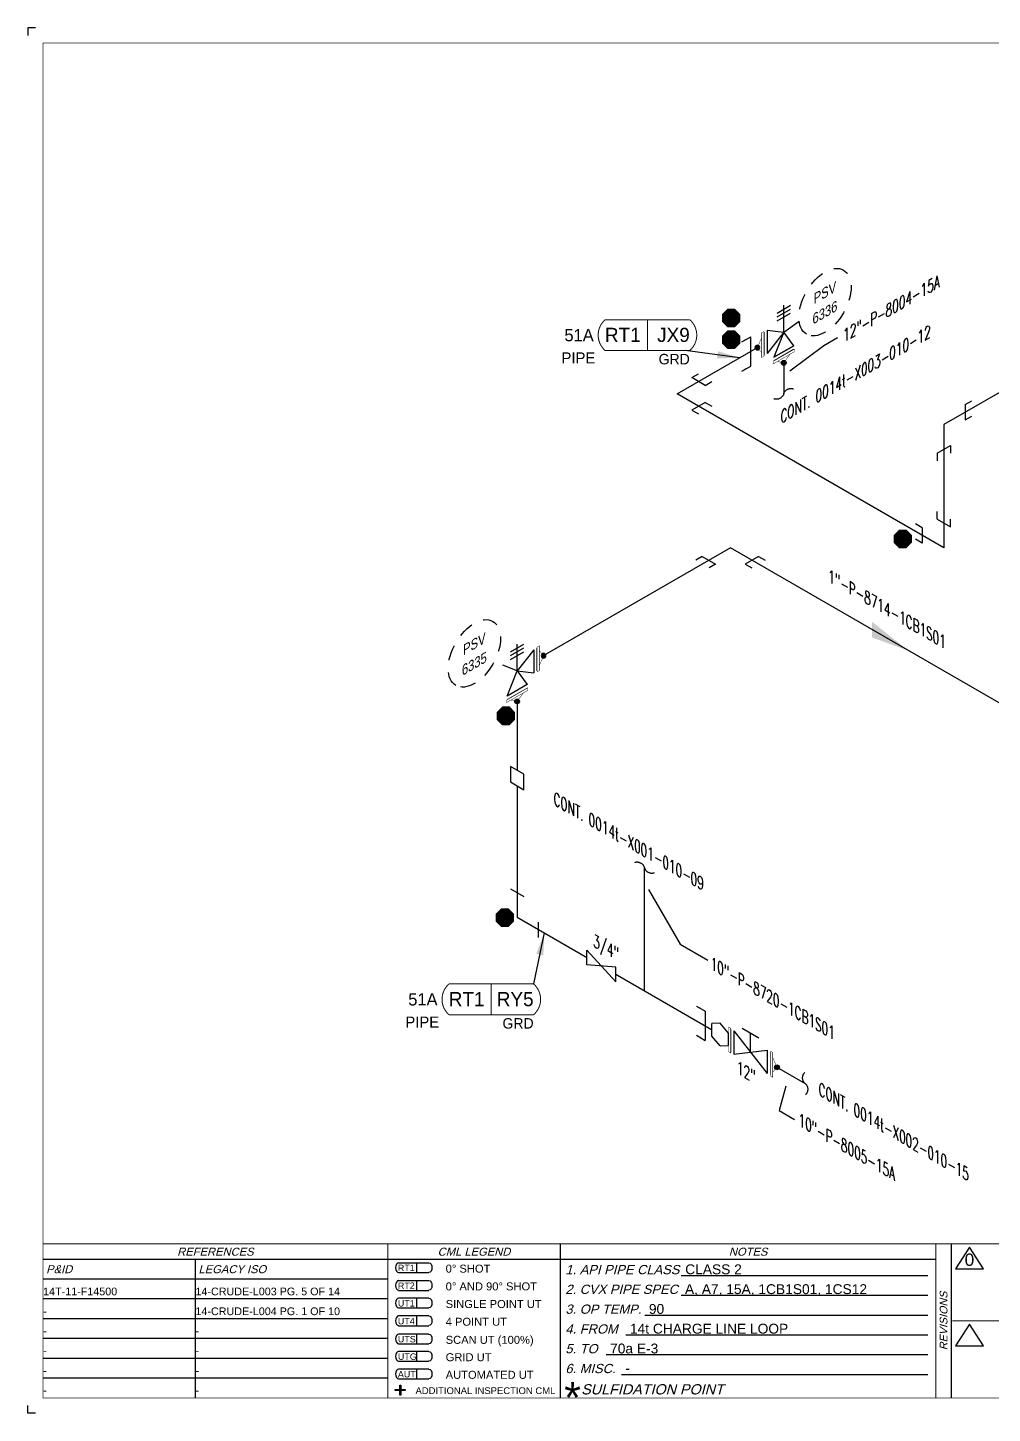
# Model space of a CAD drawing. Header units: inches. Extents: x 0 to 17.2, y 0 to 11.2.
# Drawn here: x 0 to 7.83, y 0 to 11.25 of the extents above; entities that cross this region are included whole.
import ezdxf
from ezdxf.enums import TextEntityAlignment as Align

# ---------------------------------------------------------------- set-up
doc = ezdxf.new("R2010")
doc.units = ezdxf.units.IN
doc.header["$MEASUREMENT"] = 0
doc.linetypes.add('HIDDEN2', pattern=[0.1875, 0.125, -0.0625])
for name, color, linetype in [('3', 1, 'Continuous'), ('BORDER', 3, 'Continuous'), ('BORDERTEXT', 7, 'Continuous'), ('COMP', 1, 'Continuous'), ('Continuation', 7, 'Continuous'), ('DL', 20, 'Continuous'), ('FITTINGS', 4, 'Continuous'), ('FLOW', 1, 'Continuous'), ('PART_PCML', 7, 'Continuous'), ('PART_SelectedCML_RT', 132, 'Continuous'), ('PIPE-ANNO', 150, 'HIDDEN2'), ('TEXT', 7, 'Continuous'), ('UNAS.PIPE', 251, 'Continuous'), ('Welds', 7, 'Continuous')]:
    doc.layers.add(name, color=color, linetype=linetype)
doc.layers.add('PIPE', color=7, linetype='Continuous', lineweight=30)
doc.styles.add('CMLPAS', font='')
doc.styles.add('FEASStandard', font='arial.ttf')
doc.styles.add('PART_Standard', font='romans', dxfattribs={"width": 0.8, "height": 0.09})
doc.styles.add('Richmond', font='arial.ttf')
doc.styles.add('SIMPLEX', font='ROMANS')
doc.styles.get("Standard").update_dxf_attribs({"font": 'arial.ttf'})
doc.styles.get('CMLPAS').set_extended_font_data('Cordia New')
doc.dimstyles.new('Richmond', dxfattribs={"dimtxt": 0.18, "dimasz": 0.18, "dimexe": 0.18, "dimexo": 0.0625, "dimgap": 0.09, "dimtad": 0, "dimtih": 1, "dimtoh": 1, "dimdec": 4, "dimzin": 0, "dimdsep": 46, "dimtxsty": 'Richmond', "dimcen": 0.09, "dimadec": 0, "dimazin": 0, "dimtfac": 1, "dimtdec": 4, "dimtofl": 0, "dimtmove": 0, "dimatfit": 3, "dimfxl": 1, "dimtolj": 1, "dimtzin": 0, "dimarcsym": 0})
doc.dimstyles.get("Standard").update_dxf_attribs({"dimtxt": 0.18, "dimasz": 0.18, "dimexe": 0.18, "dimexo": 0.0625, "dimgap": 0.09, "dimtad": 0, "dimtih": 1, "dimtoh": 1, "dimdec": 4, "dimzin": 0, "dimdsep": 46, "dimtxsty": 'Standard', "dimcen": 0.09, "dimadec": 0, "dimazin": 0, "dimtfac": 1, "dimtdec": 4, "dimtofl": 0, "dimtmove": 0, "dimatfit": 3, "dimfxl": 1, "dimtolj": 1, "dimtzin": 0, "dimarcsym": 0})

# ---------------------------------------------------------------- blocks, each defined once
blk = doc.blocks.new('2_ELBOW_SOCKET_30')
at = {"color": 0, "linetype": 'ByBlock', "lineweight": -2}
for p, q in [((0.174, 0.163), (0.228, 0.194)), ((0.174, 0.163), (0.174, 0.038)), ((0.174, 0.038), (0.228, 0.069)), ((-0.054, -0.232), (0.054, -0.17)), ((0.054, -0.17), (0.054, -0.232)), ((-0.054, -0.232), (-0.054, -0.295))]:
    blk.add_line(p, q, dxfattribs=at)
blk = doc.blocks.new('2_ELBOW_SOCKET_330')
at = {"color": 0, "linetype": 'ByBlock', "lineweight": -2}
for p, q in [((0.174, -0.163), (0.174, -0.038)), ((0.174, -0.038), (0.228, -0.069)), ((0.054, -0.232), (-0.054, -0.17)), ((-0.054, -0.17), (-0.054, -0.232)), ((0.174, -0.163), (0.228, -0.194)), ((0.054, -0.232), (0.054, -0.295))]:
    blk.add_line(p, q, dxfattribs=at)
blk = doc.blocks.new('3_VALVE_FLANGE_PSV_330')
at = {"color": 0, "linetype": 'ByBlock', "lineweight": -2}
for p, q in [((0.054, 0.156), (-0.054, 0.219)), ((0.054, 0.125), (-0.054, 0.187)), ((0.054, 0.094), (-0.054, 0.156))]:
    blk.add_line(p, q, dxfattribs=at)
blk.add_wipeout([(0.135, -0.172), (0.162, -0.188), (0.162, 0), (0.135, 0.016)], dxfattribs=at)
blk.add_wipeout([(0.081, -0.203), (0.081, -0.234), (-0.081, -0.141), (-0.081, -0.109)], dxfattribs=at)
blk.add_wipeout([(0.135, 0.016), (0, 0), (-0.081, -0.109), (0.081, -0.203), (0, 0), (0.135, -0.172)], dxfattribs=at)
for p, q in [((0, 0), (0, 0.219)), ((0.135, 0.016), (0, 0)), ((0.135, 0.016), (0.135, -0.172)), ((0.135, 0.016), (0.135, -0.172)), ((-0.081, -0.109), (0, 0)), ((0.081, -0.203), (-0.081, -0.109)), ((-0.081, -0.109), (0.081, -0.203)), ((0, 0), (0.135, -0.172)), ((0, 0), (0.081, -0.203)), ((0.162, 0), (0.162, -0.188)), ((-0.081, -0.141), (0.081, -0.234))]:
    blk.add_line(p, q, dxfattribs=at)
blk = doc.blocks.new('VALVE_THREAD_PSV_30')
at = {"color": 0, "linetype": 'ByBlock', "lineweight": -2}
blk.add_wipeout([(-0.0406, -0.1016), (0, 0), (0.0677, 0.0859), (0.0677, -0.0078), (0, 0), (0.0406, -0.0547)], dxfattribs=at)
for p, q in [((-0.0269, 0.0782), (0.0269, 0.1093)), ((-0.0269, 0.0626), (0.0269, 0.0937)), ((-0.0269, 0.047), (0.0269, 0.078)), ((0, 0), (0, 0.1094)), ((0.0677, 0.0859), (0, 0)), ((0.0677, 0.0859), (0.0677, -0.0078)), ((-0.0406, -0.1016), (0, 0)), ((0, 0), (0.0677, -0.0078)), ((0, 0), (0.0406, -0.0547)), ((0.0406, -0.0547), (-0.0406, -0.1016))]:
    blk.add_line(p, q, dxfattribs=at)
blk = doc.blocks.new('3_VALVE_FLANGE_PSV_30')
at = {"color": 0, "linetype": 'ByBlock', "lineweight": -2}
for p, q in [((0.135, 0.172), (0.135, -0.016)), ((0.081, -0.109), (-0.081, -0.203))]:
    blk.add_line(p, q, dxfattribs=at)
for points in [[(0.135, 0.172), (0.162, 0.188), (0.162, 0), (0.135, -0.016)], [(-0.081, -0.203), (-0.081, -0.234), (0.081, -0.141), (0.081, -0.109)]]:
    blk.add_wipeout(points, dxfattribs=at)
for p, q in [((0.135, -0.016), (0.135, 0.172)), ((0.162, 0), (0.162, 0.188)), ((0.081, -0.109), (-0.081, -0.203)), ((0.081, -0.141), (-0.081, -0.234))]:
    blk.add_line(p, q, dxfattribs=at)
at = {"color": 0, "linetype": 'ByBlock', "lineweight": -2, "xscale": 2, "yscale": 2, "zscale": 2}
blk.add_blockref('VALVE_THREAD_PSV_30', (0, 0), dxfattribs=at)
blk = doc.blocks.new('2_COUPLING_THREAD_PIPE_30')
at = {"color": 0, "linetype": 'ByBlock', "lineweight": -2}
blk.add_wipeout([(-0.054, 0.031), (-0.054, -0.094), (0.054, -0.031), (0.054, 0.094)], dxfattribs=at)
for p, q in [((0.054, 0.094), (-0.054, 0.031)), ((-0.054, 0.031), (-0.054, -0.094)), ((0.054, -0.031), (0.054, 0.094)), ((-0.054, -0.094), (0.054, -0.031))]:
    blk.add_line(p, q, dxfattribs=at)
blk = doc.blocks.new('2_ELBOW_THREAD_30')
at = {"color": 0, "linetype": 'ByBlock', "lineweight": -2}
for p, q in [((0.174, 0.163), (0.174, 0.038)), ((-0.054, -0.232), (0.054, -0.17))]:
    blk.add_line(p, q, dxfattribs=at)
blk = doc.blocks.new('*U87')
blk.add_wipeout([(0.118, -0.009), (0.118, -0.128), (0, 0), (-0.118, 0.009), (-0.118, 0.128), (0, 0)]).dxf.layer = 'FITTINGS'
at = {"layer": 'FITTINGS'}
blk.add_lwpolyline([(0.118, -0.009), (-0.118, 0.009), (-0.118, 0.128), (0.118, -0.128)], close=True, dxfattribs=at)
blk = doc.blocks.new('1_Text_330')
at = {"layer": 'TEXT', "style": 'PART_Standard', "oblique": 330, "width": 0.8}
blk.add_attdef('3/4"', (0, 0), '', height=0.09, rotation=330, dxfattribs=at)
blk = doc.blocks.new('3_VALVE_FLANGE_GATE_30')
at = {"color": 0, "linetype": 'ByBlock', "lineweight": -2}
blk.add_wipeout([(-0.162, -0.187), (-0.135, -0.172), (0, 0), (0.135, -0.016), (0.162, 0), (0.162, 0.187), (0.135, 0.172), (0, 0), (-0.135, 0.016), (-0.162, 0)], dxfattribs=at)
for p, q in [((0.135, 0.172), (-0.135, -0.172)), ((0.068, 0.195), (-0.068, 0.117)), ((0, 0), (0, 0.156)), ((0.135, 0.172), (0.135, -0.016)), ((0.162, 0.187), (0.162, 0)), ((-0.162, 0), (-0.162, -0.187)), ((-0.135, 0.016), (-0.135, -0.172)), ((0.135, -0.016), (-0.135, 0.016))]:
    blk.add_line(p, q, dxfattribs=at)
blk = doc.blocks.new('AM9A04')
at = {"linetype": 'Continuous', "const_width": 0.01}
blk.add_lwpolyline([(0, -0.289), (0, 0.289), (-0.05, 0.318), (-0.05, -0.26)], close=True, dxfattribs=at)
at = {"const_width": 0.01}
blk.add_lwpolyline([(-0.05, -0.144), (-0.15, 0.087), (-0.05, 0.202)], dxfattribs=at)
blk = doc.blocks.new('A09')
at = {"layer": 'Welds'}
h = blk.add_hatch(color=256, dxfattribs=at)
h.dxf.hatch_style = 1
h.paths.add_polyline_path([(-0.03, 0, 1), (0.03, 0, 1)])
blk.add_circle((0, 0), 0.03, dxfattribs=at)
blk = doc.blocks.new('*U14')
blk.add_wipeout([(0.052, -0.03), (0.017, -0.07), (0.017, -0.11), (0, -0.1), (0, 0.1), (0.017, 0.09), (0.017, 0.05)]).dxf.layer = 'COMP'
at = {"layer": '3', "xscale": 0.65, "yscale": 0.65, "zscale": 0.65}
blk.add_blockref('A09', (0.052, -0.03), dxfattribs=at)
at = {"layer": 'COMP', "xscale": 0.3466300616258731, "yscale": 0.3466300616258731, "zscale": 0.3466300616258731, "rotation": 180}
blk.add_blockref('AM9A04', (0, 0), dxfattribs=at)
blk = doc.blocks.new('1_BREAK-PIPE_PIPE_00')
at = {"color": 0, "linetype": 'ByBlock', "lineweight": -2}
for centre, major_axis in [((0.03, -0.092), (0, 0.101)), ((-0.03, 0.092), (0, -0.101))]:
    blk.add_ellipse(centre, major_axis=major_axis, ratio=0.711978, start_param=0.427466, end_param=3.141593, dxfattribs=at)
blk = doc.blocks.new('1_Tilde_00')
at = {"layer": 'PIPE-ANNO', "xscale": -0.5000000000000001, "yscale": 0.5, "zscale": 0.5}
blk.add_blockref('1_BREAK-PIPE_PIPE_00', (0, 0), dxfattribs=at)
blk = doc.blocks.new('1_Cont_330')
at = {"layer": 'Continuation', "style": 'PART_Standard', "oblique": 330, "width": 0.8}
blk.add_attdef('CONT.', (0, 0), '', height=0.09, rotation=330, dxfattribs=at)
blk = doc.blocks.new('1_ARROW_FLOW_30')
at = {"color": 0, "linetype": 'ByBlock'}
blk.add_solid([(-0.15, -0.15), (0.15, 0.087), (-0.15, -0.023)], dxfattribs=at)
blk = doc.blocks.new('1_ID-BUBBLE_INSTRUMENT_30')
at = {"color": 0, "linetype": 'ByBlock', "lineweight": -2}
blk.add_ellipse((0, 0), major_axis=(-0.15, -0.26), ratio=0.57735, dxfattribs=at)
at = {"color": 0, "linetype": 'ByBlock', "lineweight": -2, "oblique": 30}
for tag, p in [('INST.TYPE', (-0.019, 0.067)), ('NUM', (-0.019, -0.094))]:
    blk.add_attdef(tag, text='', height=0.075, rotation=30, dxfattribs=at).set_placement(p, align=Align.MIDDLE_CENTER)
blk = doc.blocks.new('1_Tilde_30')
at = {"layer": 'PIPE-ANNO', "xscale": -0.5000000000000001, "yscale": 0.5000000000000001, "zscale": 0.5000000000000001, "rotation": 114.4010914305396}
blk.add_blockref('1_BREAK-PIPE_PIPE_00', (0, 0), dxfattribs=at)
blk = doc.blocks.new('1_Text_30')
at = {"layer": 'TEXT', "style": 'PART_Standard', "oblique": 30, "width": 0.8}
blk.add_attdef('TEXT', (0, 0), '', height=0.09, rotation=30, dxfattribs=at)
blk = doc.blocks.new('Border')
h = blk.add_hatch(color=256)
h.dxf.hatch_style = 1
h.paths.add_polyline_path([(3.147, 0.317), (3.11, 0.317), (3.11, 0.31), (3.147, 0.31), (3.147, 0.273), (3.154, 0.273), (3.154, 0.31), (3.191, 0.31), (3.191, 0.317), (3.154, 0.317), (3.154, 0.354), (3.147, 0.354)])
blk.add_line((5.432, 1.244), (7.435, 1.244))
for points in [[(5.43, 1.083), (7.435, 1.083)], [(5.136, 0.922), (7.435, 0.922)], [(4.982, 0.762), (7.435, 0.762)], [(4.822, 0.601), (7.435, 0.601)], [(3.147, 0.317), (3.147, 0.354), (3.154, 0.354), (3.154, 0.317)], [(4.947, 0.44), (7.435, 0.44)], [(3.147, 0.31), (3.11, 0.31), (3.11, 0.317), (3.147, 0.317)], [(3.154, 0.31), (3.154, 0.273), (3.147, 0.273), (3.147, 0.31)], [(3.154, 0.317), (3.191, 0.317), (3.191, 0.31), (3.154, 0.31)]]:
    blk.add_lwpolyline(points)
at = {"layer": 'BORDER'}
for p, q in [((7.625, 0.25), (7.625, 1.5)), ((7.5, 1.375), (0.25, 1.375)), ((1.487, 0.25), (1.487, 1.375)), ((1.487, 1.214), (0.25, 1.214)), ((3.048, 1.214), (1.487, 1.214)), ((1.487, 1.054), (0.25, 1.054)), ((3.048, 1.054), (1.487, 1.054)), ((1.487, 0.893), (0.25, 0.893)), ((3.048, 0.893), (1.487, 0.893)), ((1.487, 0.732), (0.25, 0.732)), ((3.048, 0.732), (1.487, 0.732)), ((1.487, 0.571), (0.25, 0.571)), ((3.048, 0.571), (1.487, 0.571)), ((1.487, 0.411), (0.25, 0.411)), ((3.048, 0.411), (1.487, 0.411))]:
    blk.add_line(p, q, dxfattribs=at)
at = {"layer": 'BORDER', "const_width": 0.005}
blk.add_lwpolyline([(0.25, 0.25), (17.25, 0.25), (17.25, 11.25), (0.25, 11.25)], close=True, dxfattribs=at)
at = {"layer": 'BORDER', "const_width": 0.00833}
for points in [[(17.25, 1.5), (0.25, 1.5)], [(3.048, 0.25), (3.048, 1.5)], [(4.45, 0.25), (4.45, 1.5)], [(7.5, 0.25), (7.5, 1.5)], [(7.634, 0.875), (10.375, 0.875)]]:
    blk.add_lwpolyline(points, dxfattribs=at)
at = {"layer": 'BORDERTEXT', "color": 7, "linetype": 'Continuous'}
for p, q in [((3.137, 1.346), (3.383, 1.346)), ((3.137, 1.267), (3.383, 1.267)), ((3.137, 1.202), (3.383, 1.202)), ((3.137, 1.123), (3.383, 1.123))]:
    blk.add_line(p, q, dxfattribs=at)
at = {"layer": 'BORDERTEXT'}
for p, q in [((3.283, 1.346), (3.283, 1.267)), ((3.283, 1.202), (3.283, 1.123)), ((3.283, 1.059), (3.283, 0.98)), ((3.283, 1.059), (3.283, 0.98)), ((3.283, 0.915), (3.283, 0.836)), ((3.283, 0.915), (3.283, 0.836)), ((3.283, 0.768), (3.283, 0.689)), ((3.283, 0.768), (3.283, 0.689)), ((3.283, 0.626), (3.283, 0.548)), ((3.283, 0.626), (3.283, 0.548)), ((3.283, 0.483), (3.283, 0.405)), ((3.283, 0.483), (3.283, 0.405))]:
    blk.add_line(p, q, dxfattribs=at)
at = {"layer": 'BORDERTEXT', "color": 7}
for p, q in [((3.383, 1.059), (3.137, 1.059)), ((3.137, 0.98), (3.383, 0.98)), ((3.383, 0.915), (3.137, 0.915)), ((3.137, 0.836), (3.383, 0.836)), ((3.383, 0.768), (3.137, 0.768)), ((3.137, 0.689), (3.383, 0.689)), ((3.383, 0.626), (3.137, 0.626)), ((3.137, 0.548), (3.383, 0.548)), ((3.383, 0.483), (3.137, 0.483)), ((3.137, 0.405), (3.383, 0.405))]:
    blk.add_line(p, q, dxfattribs=at)
at = {"layer": 'BORDERTEXT'}
for centre in [(3.137, 1.307), (3.137, 1.163), (3.137, 1.02), (3.137, 0.876), (3.137, 0.729), (3.137, 0.587), (3.137, 0.444)]:
    blk.add_ellipse(centre, major_axis=(0, -0.0394), ratio=0.624439, start_param=3.141593, end_param=6.283185, dxfattribs=at)
at = {"layer": 'BORDERTEXT', "extrusion": (0, 0, -1)}
for centre in [(3.383, 1.307), (3.383, 1.163), (3.383, 1.02), (3.383, 0.876), (3.383, 0.729), (3.383, 0.587), (3.383, 0.444)]:
    blk.add_ellipse(centre, major_axis=(0, -0.0394), ratio=0.624439, start_param=3.141593, end_param=6.283185, dxfattribs=at)
at = {"layer": 'BORDERTEXT', "style": 'FEASStandard', "oblique": 15}
for s, p in [('REFERENCES', (1.649, 1.437)), ('CML LEGEND', (3.749, 1.437)), ('NOTES', (5.975, 1.437))]:
    blk.add_text(s, height=0.065, dxfattribs=at).set_placement(p, align=Align.MIDDLE)
for s, p in [('P&ID', (0.275, 1.295)), ('LEGACY ISO', (1.512, 1.295))]:
    blk.add_text(s, height=0.065, dxfattribs=at).set_placement(p, align=Align.MIDDLE_LEFT)
at = {"layer": 'BORDERTEXT', "style": 'FEASStandard'}
for s, height, p in [('RT1', 0.0518, (3.131, 1.279)), ('0%%D SHOT', 0.0648, (3.519, 1.267)), ('RT2', 0.0518, (3.131, 1.135)), ('0%%D AND 90%%D SHOT', 0.0648, (3.519, 1.123)), ('UT1', 0.0518, (3.131, 0.992)), ('SINGLE POINT UT', 0.0648, (3.519, 0.98)), ('4 POINT UT', 0.0648, (3.519, 0.836)), ('UT4', 0.0518, (3.131, 0.847)), ('UTS', 0.0518, (3.131, 0.701)), ('SCAN UT (100%%%)', 0.0648, (3.519, 0.689)), ('UTG', 0.0518, (3.131, 0.559)), ('GRID UT', 0.0648, (3.519, 0.548)), ('AUT', 0.0518, (3.131, 0.416)), ('AUTOMATED UT', 0.0648, (3.519, 0.405)), ('ADDITIONAL INSPECTION CML', 0.055, (3.274, 0.281))]:
    blk.add_text(s, height=height, dxfattribs=at).set_placement(p)
at = {"layer": 'BORDERTEXT', "style": 'FEASStandard', "oblique": 15}
for s, height, p in [('1. API PIPE CLASS', 0.075, (4.491, 1.254)), ('2. CVX PIPE SPEC', 0.075, (4.491, 1.094)), ('3. OP TEMP.', 0.075, (4.491, 0.933)), ('4. FROM ', 0.075, (4.491, 0.772)), ('5. TO ', 0.075, (4.491, 0.612)), ('6. MISC. ', 0.075, (4.491, 0.451)), ('SULFIDATION POINT', 0.08333, (4.619, 0.278))]:
    blk.add_text(s, height=height, dxfattribs=at).set_placement(p)
blk.add_text('REVISIONS', height=0.0625, rotation=90, dxfattribs=at).set_placement((7.562, 0.875), align=Align.MIDDLE)
at = {"layer": 'BORDERTEXT', "insert": (4.481, 0.378), "char_height": 0.25, "attachment_point": 1, "style": 'FEASStandard'}
blk.add_mtext('*', dxfattribs=at)
blk = doc.blocks.new('BORDER TEXT')
at = {"layer": 'BORDERTEXT'}
for tag, p, height, style in [('API_PIPE_CLASS', (5.464, 1.254), 0.08, 'Richmond'), ('MATERIAL1', (12.263, 1.211), 0.08, 'Richmond'), ('P&ID_#1', (0.25, 1.083), 0.0625, 'FEASStandard'), ('LINE_#1', (1.487, 1.083), 0.0625, 'FEASStandard'), ('CVX_PIPE_SPEC', (5.462, 1.093), 0.08, 'Richmond'), ('OP_TEMP', (5.169, 0.932), 0.08, 'Richmond'), ('MATERIAL2', (12.263, 1.04), 0.08, 'Richmond'), ('P&ID_#2', (0.25, 0.922), 0.0625, 'FEASStandard'), ('LINE_#2', (1.487, 0.922), 0.0625, 'FEASStandard'), ('MATERIAL3', (12.263, 0.868), 0.08, 'Richmond'), ('P&ID_#3', (0.25, 0.762), 0.0625, 'FEASStandard'), ('LINE_#3', (1.487, 0.762), 0.0625, 'FEASStandard'), ('FROM', (5.015, 0.772), 0.08, 'Richmond'), ('TO', (4.854, 0.611), 0.08, 'Richmond'), ('MATERIAL4', (12.263, 0.696), 0.08, 'Richmond'), ('P&ID_#4', (0.25, 0.601), 0.0625, 'FEASStandard'), ('LINE_#4', (1.487, 0.601), 0.0625, 'FEASStandard'), ('MATERIAL5', (12.263, 0.525), 0.08, 'Richmond'), ('P&ID_#5', (0.25, 0.44), 0.0625, 'FEASStandard'), ('LINE_#5', (1.487, 0.44), 0.0625, 'FEASStandard'), ('MISC', (4.979, 0.451), 0.08, 'Richmond'), ('INSULATION', (12.928, 0.414), 0.0625, 'FEASStandard'), ('P&ID_#6', (0.25, 0.28), 0.0625, 'FEASStandard'), ('LINE_#6', (1.487, 0.28), 0.0625, 'FEASStandard'), ('PWHT', (12.928, 0.281), 0.0625, 'FEASStandard')]:
    blk.add_attdef(tag, p, '', height=height, dxfattribs=dict(at, style=style))
at = {"layer": 'BORDERTEXT', "style": 'FEASStandard'}
for tag, p in [('DR.BY', (11.075, 0.562)), ('DR.BY_DATE', (11.95, 0.562)), ('CHK_BY', (11.075, 0.354)), ('CHK._BY_DATE', (11.95, 0.354))]:
    blk.add_attdef(tag, text='', height=0.1, dxfattribs=at).set_placement(p, align=Align.MIDDLE_CENTER)
at = {"layer": 'BORDERTEXT', "style": 'PART_Standard', "width": 0.8}
for tag, p in [('PLANT_NUMBER', (13.938, 0.384)), ('SYSTEM_NUMBER', (14.812, 0.384)), ('CIRCUIT_NUMBER', (15.688, 0.384)), ('SHEET_NUMBER', (16.5, 0.384)), ('REVISION', (17.062, 0.384))]:
    blk.add_attdef(tag, text='', height=0.15, dxfattribs=at).set_placement(p, align=Align.MIDDLE_CENTER)
blk = doc.blocks.new('1_Cont_30')
at = {"layer": 'Continuation', "style": 'PART_Standard', "oblique": 30, "width": 0.8}
blk.add_attdef('CONT', (0, 0), '', height=0.09, rotation=30, dxfattribs=at)
blk = doc.blocks.new('*U81')
blk.add_wipeout([(0.043, 0.026), (0.078, 0.124), (0.043, 0.182), (-0.045, 0.129), (-0.079, 0.031), (-0.043, -0.026)])
at = {"layer": 'FITTINGS', "linetype": 'Continuous'}
for p, q in [((-0.079, 0.031), (-0.045, 0.129)), ((-0.045, 0.129), (0.043, 0.182)), ((0.078, 0.124), (0.043, 0.182)), ((0.043, 0.026), (0.078, 0.124)), ((-0.079, 0.031), (-0.043, -0.026)), ((-0.043, -0.026), (0.043, 0.026))]:
    blk.add_line(p, q, dxfattribs=at)
blk = doc.blocks.new('PART_PCML')
blk.add_hatch(color=0).paths.add_polyline_path([(-0.07, -0.029), (-0.029, -0.07), (0.029, -0.07), (0.07, -0.029), (0.07, 0.029), (0.029, 0.07), (-0.029, 0.07), (-0.07, 0.029)])
at = {"color": 7, "const_width": 0.009}
blk.add_lwpolyline([(-0.07, 0.029), (-0.029, 0.07), (0.029, 0.07), (0.07, 0.029), (0.07, -0.029), (0.029, -0.07), (-0.029, -0.07), (-0.07, -0.029), (-0.07, 0.029), (-0.029, 0.07)], dxfattribs=at)
at = {"color": 18, "true_color": 0x000000}
blk.add_lwpolyline([(-0.029, 0.07), (-0.07, 0.029), (-0.07, -0.029), (-0.029, -0.07), (0.029, -0.07), (0.07, -0.029), (0.07, 0.029), (0.029, 0.07)], close=True, dxfattribs=at)
at = {"color": 7, "true_color": 0xffffff, "style": 'SIMPLEX', "width": 0.8, "flags": 1}
for tag, p in [('CIRCUIT', (-0.094, 0.089)), ('DM', (-0.053, -0.133)), ('TYPE', (-0.075, -0.204))]:
    blk.add_attdef(tag, p, '', height=0.0586, dxfattribs=at)
at = {"color": 7, "true_color": 0xffffff, "style": 'SIMPLEX', "width": 0.8}
blk.add_attdef('DMDISP', text='', height=0.0586, dxfattribs=at).set_placement((0, 0), align=Align.MIDDLE_CENTER)
blk = doc.blocks.new('CMLPAS')
at = {"const_width": 0.008}
blk.add_lwpolyline([(0.063, 0.125, 0.454441), (0.063, -0.125), (0.75, -0.125, 0.454441), (0.75, 0.125)], format="xyb", close=True, dxfattribs=at)
blk.add_lwpolyline([(0.406, -0.125), (0.406, 0.125)], dxfattribs=at)
at = {"style": 'CMLPAS', "flags": 1}
for tag, p in [('STATE', (0.75, 0.623)), ('DL', (0.75, 0.482)), ('CIRCUIT', (0.75, 0.341)), ('SUBSINTERVAL(MONTHS)', (-0.025, -0.335)), ('OLD_ID', (0.75, -0.337)), ('OLD_NDE', (0.75, -0.478)), ('OLD_ENTY', (0.741, -0.636)), ('SIZE', (0.747, -0.761)), ('SPEC', (0.747, -0.902)), ('JUSTIFY', (0.747, -1.043)), ('COMMENTS', (0.747, -1.185)), ('OLD_ASSET', (0.75, -1.326)), ('SCHED', (0.737, -1.469)), ('NOM_THICK', (0.752, -1.61)), ('CORR_ALLOW', (0.763, -1.745)), ('TML_STATUS', (0.772, -1.878)), ('FLOW_ORDER', (0.778, -2.13))]:
    blk.add_attdef(tag, text='', height=0.1, dxfattribs=at).set_placement(p, align=Align.MIDDLE_RIGHT)
at = {"style": 'CMLPAS'}
for tag, height, p in [('CHILD', 0.25, (0.75, 0.269)), ('###', 0.115, (0.75, 0.002)), ('ACCESS', 0.085, (0.75, -0.195))]:
    blk.add_attdef(tag, text='', height=height, dxfattribs=at).set_placement(p, align=Align.MIDDLE_RIGHT)
at = {"color": 152, "style": 'CMLPAS'}
for tag, height, p in [('SPECIAL', 0.085, (0.405, 0.19)), ('DM-TYPE', 0.1, (-0.03, 0)), ('COMP', 0.09, (-0.017, -0.185))]:
    blk.add_attdef(tag, text='', height=height, dxfattribs=at).set_placement(p, align=Align.MIDDLE_RIGHT)
at = {"style": 'CMLPAS'}
blk.add_attdef('NDE', text='', height=0.115, dxfattribs=at).set_placement((0.206, 0.002), align=Align.MIDDLE_CENTER)
blk = doc.blocks.new('*U88')
at = {"color": 20, "linetype": 'ByBlock', "ltscale": 0.7}
blk.add_line((-0.054, 0.15), (-0.054, -0.087), dxfattribs=at)
for points in [[(-0.126, 0.191), (-0.054, 0.15)], [(-0.126, -0.046), (-0.054, -0.087)]]:
    blk.add_leader(points, dimstyle='Richmond', override={"dimasz": 0.04, "dimgap": 0.09, "dimtad": 0}, dxfattribs=at)
blk = doc.blocks.new('*U96')
at = {"layer": 'DL', "color": 20, "linetype": 'ByBlock', "ltscale": 0.7}
blk.add_line((-0.103, 0.122), (0.103, 0.003), dxfattribs=at)
for points in [[(-0.103, 0.204), (-0.103, 0.122)], [(0.103, 0.086), (0.103, 0.003)]]:
    blk.add_leader(points, dimstyle='Richmond', override={"dimasz": 0.04, "dimgap": 0.09, "dimtad": 0}, dxfattribs=at)

msp = doc.modelspace()

# ---------------------------------------------------------------- linework, layer by layer
for p, q in [((0, 11.25), (0, 11.188)), ((0.062, 11.25), (0, 11.25)), ((10.036, 9.527), (7.438, 8.027)), ((5.273, 8.277), (5.977, 8.683)), ((7.438, 7.027), (5.273, 8.277)), ((7.438, 8.027), (7.438, 7.027)), ((5.706, 7.027), (3.974, 6.027)), ((8.304, 5.527), (5.706, 7.027)), ((3.974, 6.027), (3.974, 4.027)), ((3.974, 4.027), (5.708, 3.026)), ((0, 0), (0, 0.062)), ((0.062, 0), (0, 0))]:
    msp.add_line(p, q)
at = {"layer": 'BORDERTEXT'}
for points in [[(7.647, 1.349), (7.534, 1.173), (7.76, 1.173)], [(7.647, 0.724), (7.534, 0.548), (7.76, 0.548)]]:
    msp.add_lwpolyline(points, close=True, dxfattribs=at)
at = {"layer": 'UNAS.PIPE'}
for p, q in [((5.977, 8.683), (6.139, 8.777)), ((6.139, 8.777), (6.139, 8.277)), ((5.008, 3.43), (5.008, 4.43)), ((5.708, 3.026), (6.313, 2.677))]:
    msp.add_line(p, q, dxfattribs=at)
for points in [[(5.042, 4.252), (5.298, 3.808), (5.522, 3.678)], [(6.155, 2.657), (6.102, 2.458), (6.227, 2.385)]]:
    msp.add_lwpolyline(points, dxfattribs=at)

# ---------------------------------------------------------------- block references
for name, p in [('1_Tilde_30', (6.139, 8.277)), ('1_Tilde_00', (6.313, 2.677))]:
    msp.add_blockref(name, p)
at = {"xscale": -1, "rotation": 180}
msp.add_blockref('1_Tilde_30', (5.008, 4.43), dxfattribs=at)
at = {"layer": 'BORDERTEXT'}
ref = msp.add_blockref('BORDER TEXT', (-0.125, -0.125), dxfattribs=at)
ref.add_attrib('MISC', '-', (4.854, 0.326), dxfattribs={"height": 0.08, "style": 'Richmond'})
ref.add_attrib('TO', '70a E-3', (4.729, 0.486), dxfattribs={"height": 0.08, "style": 'Richmond'})
ref.add_attrib('FROM', '14t CHARGE LINE LOOP', (4.89, 0.647), dxfattribs={"height": 0.08, "style": 'Richmond'})
ref.add_attrib('OP_TEMP', '90', (5.044, 0.807), dxfattribs={"height": 0.08, "style": 'Richmond'})
ref.add_attrib('CVX_PIPE_SPEC', 'A, A7, 15A, 1CB1S01, 1CS12', (5.337, 0.968), dxfattribs={"height": 0.08, "style": 'Richmond'})
ref.add_attrib('API_PIPE_CLASS', 'CLASS 2', (5.339, 1.129), dxfattribs={"height": 0.08, "style": 'Richmond'})
ref.add_attrib('LINE_#6', '-', (1.362, 0.155), dxfattribs={"height": 0.0625, "style": 'FEASStandard'})
ref.add_attrib('LINE_#5', '-', (1.362, 0.315), dxfattribs={"height": 0.0625, "style": 'FEASStandard'})
ref.add_attrib('LINE_#4', '-', (1.362, 0.476), dxfattribs={"height": 0.0625, "style": 'FEASStandard'})
ref.add_attrib('LINE_#3', '-', (1.362, 0.637), dxfattribs={"height": 0.0625, "style": 'FEASStandard'})
ref.add_attrib('LINE_#2', '14-CRUDE-L004 PG. 1 OF 10', (1.362, 0.797), dxfattribs={"height": 0.0625, "style": 'FEASStandard'})
ref.add_attrib('LINE_#1', '14-CRUDE-L003 PG. 5 OF 14', (1.362, 0.958), dxfattribs={"height": 0.0625, "style": 'FEASStandard'})
ref.add_attrib('P&ID_#6', '-', (0.125, 0.155), dxfattribs={"height": 0.0625, "style": 'FEASStandard'})
ref.add_attrib('P&ID_#5', '-', (0.125, 0.315), dxfattribs={"height": 0.0625, "style": 'FEASStandard'})
ref.add_attrib('P&ID_#4', '-', (0.125, 0.476), dxfattribs={"height": 0.0625, "style": 'FEASStandard'})
ref.add_attrib('P&ID_#3', '-', (0.125, 0.637), dxfattribs={"height": 0.0625, "style": 'FEASStandard'})
ref.add_attrib('P&ID_#2', '-', (0.125, 0.797), dxfattribs={"height": 0.0625, "style": 'FEASStandard'})
ref.add_attrib('P&ID_#1', '14T-11-F14500', (0.125, 0.958), dxfattribs={"height": 0.0625, "style": 'FEASStandard'})
at = {"layer": 'Continuation'}
for p, values in [((4.269, 4.945), {'CONT.': 'CONT. 0014t-X001-010-09'}), ((6.421, 2.587), {'CONT.': 'CONT. 0014t-X002-010-15'})]:
    msp.add_blockref('1_Cont_330', p, dxfattribs=at).add_auto_attribs(values)
at = {"layer": 'DL'}
msp.add_blockref('*U88', (5.556, 3.115), dxfattribs=at)
at = {"layer": 'FITTINGS'}
for name, p, rotation in [('2_ELBOW_SOCKET_330', (5.273, 8.277), 59.99999999999999), ('2_ELBOW_SOCKET_330', (7.438, 7.027), 180), ('2_ELBOW_THREAD_30', (3.974, 4.027), 59.99999999999999)]:
    msp.add_blockref(name, p, dxfattribs=dict(at, rotation=rotation))
msp.add_blockref('2_ELBOW_SOCKET_30', (7.438, 8.027), dxfattribs=at)
at = {"layer": 'FITTINGS', "xscale": -1, "rotation": 59.99999999999994}
msp.add_blockref('2_ELBOW_SOCKET_30', (5.706, 7.027), dxfattribs=at)
at = {"layer": 'FLOW', "yscale": -1}
msp.add_blockref('1_ARROW_FLOW_30', (7.005, 6.277), dxfattribs=at)
at = {"layer": 'PART_PCML', "color": 96}
for p in [(5.713, 8.893), (3.875, 4.024)]:
    msp.add_blockref('PART_PCML', p, dxfattribs=at).add_auto_attribs({'DMDISP': '51A'})
at = {"layer": 'PART_PCML', "color": 13}
for p in [(5.713, 8.717), (7.105, 7.099)]:
    msp.add_blockref('PART_PCML', p, dxfattribs=at).add_auto_attribs({'DMDISP': '85A'})
at = {"layer": 'PART_SelectedCML_RT'}
for p, values in [((4.626, 8.754), {'###': 'JX9', 'NDE': 'RT1', 'DM-TYPE': '51A', 'COMP': 'PIPE', 'ACCESS': 'GRD'}), ((3.358, 3.361), {'###': 'RY5', 'NDE': 'RT1', 'DM-TYPE': '51A', 'COMP': 'PIPE', 'ACCESS': 'GRD'})]:
    msp.add_blockref('CMLPAS', p, dxfattribs=at).add_auto_attribs(values)
at = {"layer": 'TEXT'}
msp.add_blockref('1_Text_330', (6.501, 6.753), dxfattribs=at).add_auto_attribs({'3/4"': '1"-P-8714-1CB1S01'})
at = {"layer": 'UNAS.PIPE'}
ref = msp.add_blockref('1_Text_30', (6.622, 8.693), dxfattribs=at)
ref.add_attrib('TEXT', '12"-P-8004-15A', (6.622, 8.693), dxfattribs={"height": 0.09, "rotation": 30, "style": 'PART_Standard', "oblique": 30, "width": 0.8})
ref = msp.add_blockref('1_Text_330', (6.259, 2.338), dxfattribs=at)
ref.add_attrib('3/4"', '10"-P-8005-15A', (6.259, 2.338), dxfattribs={"height": 0.09, "rotation": 330, "style": 'PART_Standard', "oblique": 330, "width": 0.8})

# ---------------------------------------------------------------- texts
at = {"layer": 'BORDERTEXT', "style": 'FEASStandard'}
msp.add_attdef('0', text='', height=0.1, dxfattribs=at).set_placement((7.647, 1.247), align=Align.MIDDLE_CENTER)

# ---------------------------------------------------------------- leaders
at = {"layer": 'PART_SelectedCML_RT'}
for points in [[(5.78, 8.57), (5.339, 8.629)], [(4.195, 3.9), (4.108, 3.486)]]:
    msp.add_leader(points, dimstyle='Standard', dxfattribs=at)

# ---------------------------------------------------------------- next in the draw order: block references
at = {"layer": 'FITTINGS'}
for name, p in [('3_VALVE_FLANGE_PSV_30', (3.974, 6.027)), ('*U87', (4.658, 3.632))]:
    msp.add_blockref(name, p, dxfattribs=at)
at = {"layer": 'FITTINGS', "rotation": 59.99999999999999}
msp.add_blockref('2_COUPLING_THREAD_PIPE_30', (3.974, 5.157), dxfattribs=at)
at = {"layer": 'UNAS.PIPE', "xscale": -1}
for name, p in [('3_VALVE_FLANGE_PSV_330', (6.139, 8.777)), ('3_VALVE_FLANGE_GATE_30', (5.87, 2.932))]:
    msp.add_blockref(name, p, dxfattribs=at)

# ---------------------------------------------------------------- next in the draw order: linework, layer by layer
at = {"layer": 'PIPE-ANNO'}
msp.add_line((3.974, 6.027), (3.787, 6.102), dxfattribs=at)
at = {"layer": 'UNAS.PIPE'}
msp.add_line((6.139, 8.777), (6.263, 8.868), dxfattribs=at)
msp.add_lwpolyline([(6.189, 8.465), (6.464, 8.671), (6.576, 8.735)], dxfattribs=at)

# ---------------------------------------------------------------- next in the draw order: block references
at = {"layer": 'COMP', "ltscale": 0.65, "xscale": -1}
msp.add_blockref('*U14', (5.977, 8.683), dxfattribs=at)
at = {"layer": 'COMP', "ltscale": 0.65, "xscale": -1, "rotation": 180}
msp.add_blockref('*U14', (4.137, 6.121), dxfattribs=at)
at = {"layer": 'COMP', "ltscale": 0.65, "rotation": 180}
msp.add_blockref('*U14', (5.708, 3.026), dxfattribs=at)
at = {"layer": 'PIPE-ANNO'}
msp.add_blockref('1_ID-BUBBLE_INSTRUMENT_30', (3.627, 6.17), dxfattribs=at).add_auto_attribs({'INST.TYPE': 'PSV', 'NUM': '6335'})
at = {"layer": 'TEXT'}
msp.add_blockref('1_Text_330', (4.591, 3.792), dxfattribs=at).add_auto_attribs({'3/4"': '3/4"'})
at = {"layer": 'UNAS.PIPE', "linetype": 'HIDDEN2'}
msp.add_blockref('1_ID-BUBBLE_INSTRUMENT_30', (6.474, 9.022), dxfattribs=at).add_auto_attribs({'INST.TYPE': 'PSV', 'NUM': '6336'})
at = {"layer": 'UNAS.PIPE'}
ref = msp.add_blockref('1_Text_330', (5.759, 2.762), dxfattribs=at)
ref.add_attrib('3/4"', '12"', (5.759, 2.762), dxfattribs={"height": 0.09, "rotation": 330, "style": 'PART_Standard', "oblique": 330, "width": 0.8})

# ---------------------------------------------------------------- next in the draw order: wipeouts: each hides what was drawn before it
msp.add_wipeout([(6.084, 2.809), (6.05, 2.769), (6.05, 2.729), (6.032, 2.739), (6.032, 2.939), (6.05, 2.929), (6.05, 2.889)]).dxf.layer = 'UNAS.PIPE'

# ---------------------------------------------------------------- next in the draw order: hatches: boundary and pattern name
h = msp.add_hatch(color=256, dxfattribs=at)
h.dxf.hatch_style = 1
h.paths.add_polyline_path([(6.065, 2.809, 1), (6.104, 2.809, 1)])

# ---------------------------------------------------------------- next in the draw order: linework, layer by layer
msp.add_circle((6.084, 2.809), 0.0195, dxfattribs=at)

# ---------------------------------------------------------------- next in the draw order: block references
at = {"layer": 'COMP', "ltscale": 0.65, "rotation": 300.0000000000001}
msp.add_blockref('*U14', (3.974, 5.84), dxfattribs=at)
at = {"layer": 'DL', "rotation": 120}
msp.add_blockref('*U96', (5.925, 8.653), dxfattribs=at)
at = {"layer": 'UNAS.PIPE'}
ref = msp.add_blockref('1_Text_330', (5.546, 3.609), dxfattribs=at)
ref.add_attrib('3/4"', '10"-P-8720-1CB1S01', (5.546, 3.609), dxfattribs={"height": 0.09, "rotation": 330, "style": 'PART_Standard', "oblique": 330, "width": 0.8})
at = {"layer": 'UNAS.PIPE', "xscale": 0.3466300616258731, "yscale": 0.3466300616258731, "zscale": 0.3466300616258731, "rotation": 180}
msp.add_blockref('AM9A04', (6.032, 2.839), dxfattribs=at)

# ---------------------------------------------------------------- next in the draw order: wipeouts: each hides what was drawn before it
msp.add_wipeout([(6.139, 8.529), (6.087, 8.539), (6.053, 8.519), (6.053, 8.539), (6.226, 8.64), (6.226, 8.62), (6.191, 8.6)]).dxf.layer = 'UNAS.PIPE'

# ---------------------------------------------------------------- next in the draw order: hatches: boundary and pattern name
at = {"layer": 'UNAS.PIPE'}
h = msp.add_hatch(color=256, dxfattribs=at)
h.dxf.hatch_style = 1
h.paths.add_polyline_path([(6.12, 8.529, 1), (6.159, 8.529, 1)])

# ---------------------------------------------------------------- next in the draw order: linework, layer by layer
msp.add_circle((6.139, 8.529), 0.0195, dxfattribs=at)

# ---------------------------------------------------------------- next in the draw order: block references
at = {"layer": 'BORDER'}
msp.add_blockref('Border', (-0.125, -0.125), dxfattribs=at)
at = {"layer": 'Continuation'}
msp.add_blockref('1_Cont_30', (6.112, 8.033), dxfattribs=at).add_auto_attribs({'CONT': 'CONT. 0014t-X003-010-12'})
at = {"layer": 'PART_PCML', "color": 13}
msp.add_blockref('PART_PCML', (3.883, 5.662), dxfattribs=at).add_auto_attribs({'DMDISP': '85A'})
at = {"layer": 'UNAS.PIPE', "xscale": 0.3466300616258731, "yscale": 0.3466300616258731, "zscale": 0.3466300616258731, "rotation": 120.0000000000001}
msp.add_blockref('AM9A04', (6.139, 8.59), dxfattribs=at)

# ---------------------------------------------------------------- next in the draw order: block references
at = {"layer": 'PIPE', "rotation": 59.32955365047869}
msp.add_blockref('*U81', (5.69, 3.036), dxfattribs=at)

doc.saveas('drawing.dxf')
